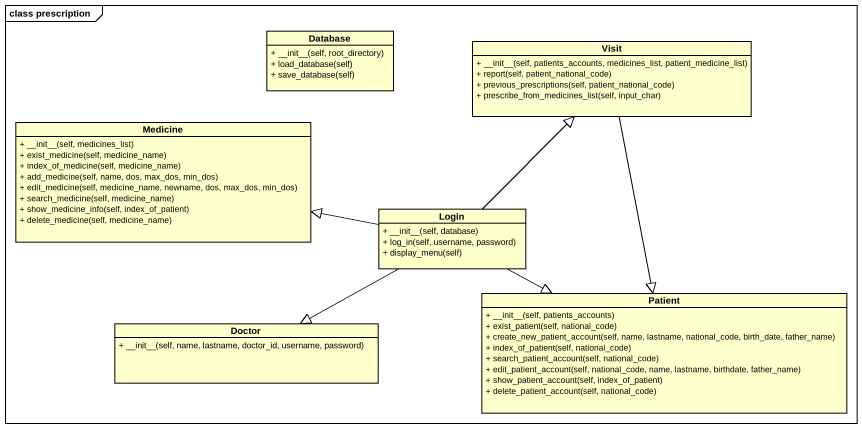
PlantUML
@startuml
mainframe class prescription
hide circle
hide empty members
skinparam classAttributeIconSize 0
class "Database" as Database_ {
  + ~__init~__(self, root_directory)
  + load_database(self)
  + save_database(self)
}
class Visit {
  + ~__init~__(self, patients_accounts, medicines_list, patient_medicine_list)
  + report(self, patient_national_code)
  + previous_prescriptions(self, patient_national_code)
  + prescribe_from_medicines_list(self, input_char)
}
class Medicine {
  + ~__init~__(self, medicines_list)
  + exist_medicine(self, medicine_name)
  + index_of_medicine(self, medicine_name)
  + add_medicine(self, name, dos, max_dos, min_dos)
  + edit_medicine(self, medicine_name, newname, dos, max_dos, min_dos)
  + search_medicine(self, medicine_name)
  + show_medicine_info(self, index_of_patient)
  + delete_medicine(self, medicine_name)
}
class Login {
  + ~__init~__(self, database)
  + log_in(self, username, password)
  + display_menu(self)
}
class Patient {
  + ~__init~__(self, patients_accounts)
  + exist_patient(self, national_code)
  + create_new_patient_account(self, name, lastname, national_code, birth_date, father_name)
  + index_of_patient(self, national_code)
  + search_patient_account(self, national_code)
  + edit_patient_account(self, national_code, name, lastname, birthdate, father_name)
  + show_patient_account(self, index_of_patient)
  + delete_patient_account(self, national_code)
}
class Doctor {
  + ~__init~__(self, name, lastname, doctor_id, username, password)
}
Visit --|> Patient
Login -up-|> Visit
Login -left-|> Medicine
Login -right-|> Patient
Login -left-|> Doctor
@enduml
